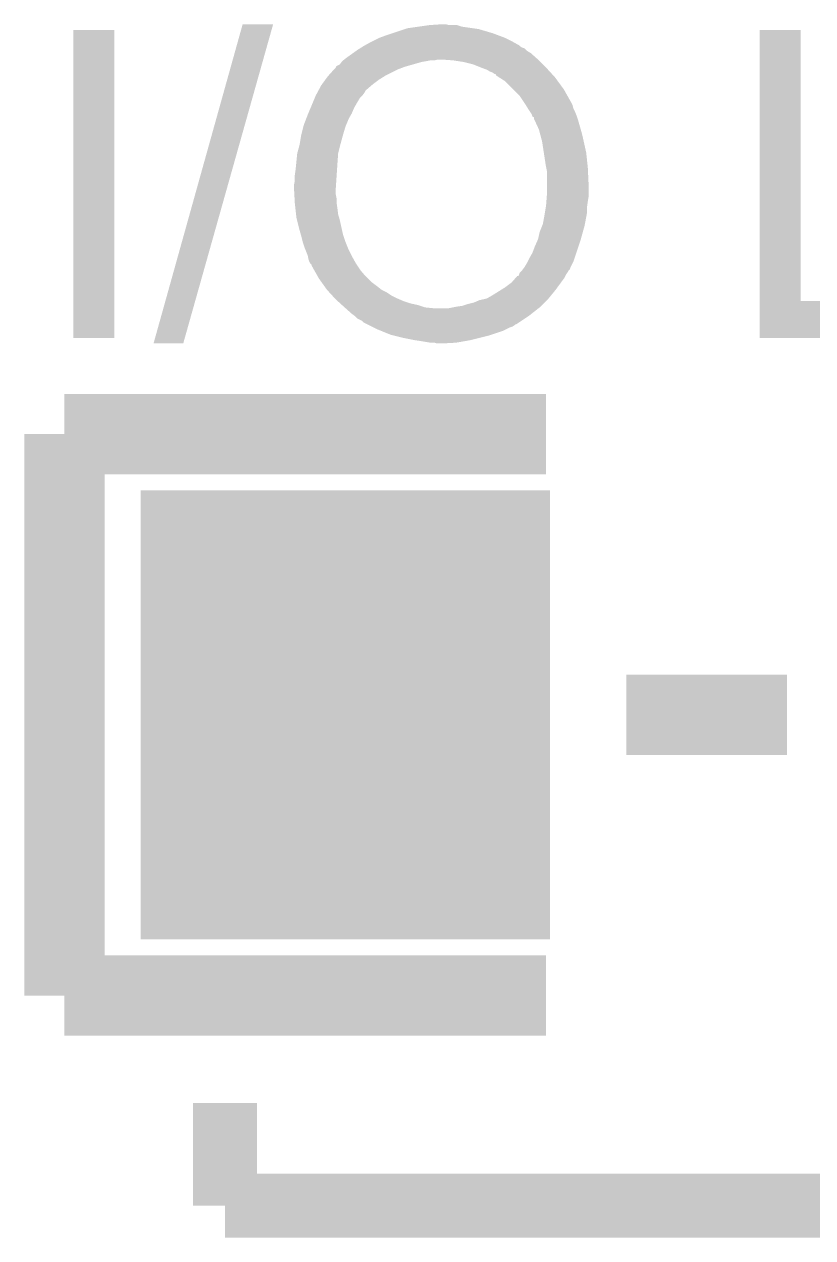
# Model space of a CAD drawing. Extents: x -1.4 to 24.2, y -3.9 to 40.3.
# Drawn here: x 2.845 to 5.339, y -0.386 to 3.457 of the extents above; entities that cross this region are included whole.
import ezdxf

# ---------------------------------------------------------------- set-up
doc = ezdxf.new("R2010")
doc.units = 0
doc.layers.get('0').update_dxf_attribs({"linetype": 'CONTINUOUS'})
doc.layers.add('USBI2CCLICK_V102A_GTO', color=14, linetype='CONTINUOUS')
doc.layers.add('USBI2CCLICK_V102A_GTS', color=12, linetype='CONTINUOUS')

# ---------------------------------------------------------------- blocks, each defined once
blk = doc.blocks.new('RECTANGLE_44')
blk.add_solid([(0.6477, 0.7112), (0.6477, -0.7112), (-0.6477, 0.7112), (-0.6477, -0.7112)])

msp = doc.modelspace()

# ---------------------------------------------------------------- linework, layer by layer
at = {"layer": 'USBI2CCLICK_V102A_GTO'}
for points, const_width in [([(2.9718, 2.159), (4.4958, 2.159)], 0.254), ([(2.9718, 0.381), (2.9718, 2.159)], 0.254), ([(5.3848, 2.159), (6.9088, 2.159)], 0.254), ([(4.7498, 1.27), (5.2578, 1.27)], 0.254), ([(2.9718, 0.381), (4.4958, 0.381)], 0.254), ([(5.3848, 0.381), (6.9088, 0.381)], 0.254), ([(3.4798, -0.28448), (3.4798, 0.04064)], 0.2032), ([(3.4798, -0.28448), (5.7785, -0.28448)], 0.2032)]:
    msp.add_lwpolyline(points, dxfattribs=dict(at, const_width=const_width))
for points in [[(2.99974, 2.463822), (2.99976, 3.439138), (3.129258, 2.463822), (3.12928, 3.439138)], [(2.99976, 3.439138), (2.999762, 3.43916), (3.12928, 3.439138), (2.999762, 3.43916)], [(3.253746, 2.446048), (3.53569, 3.456912), (3.347708, 2.446048), (3.632194, 3.456912)], [(3.53569, 3.456912), (3.535698, 3.45694), (3.632194, 3.456912), (3.535698, 3.45694)], [(3.967482, 3.41376), (3.99542, 3.42392), (4.36626, 3.41376), (4.339172, 3.42392)], [(3.99542, 3.42392), (4.010666, 3.429002), (4.339172, 3.42392), (4.32562, 3.429002)], [(4.010666, 3.429002), (4.04876, 3.4417), (4.32562, 3.429002), (4.282442, 3.4417)], [(4.04876, 3.4417), (4.056382, 3.44424), (4.282442, 3.4417), (4.264662, 3.44424)], [(4.056382, 3.44424), (4.09194, 3.44932), (4.264662, 3.44424), (4.229102, 3.44932)], [(4.09194, 3.44932), (4.127486, 3.454398), (4.229102, 3.44932), (4.213862, 3.454398)], [(4.127486, 3.454398), (4.1275, 3.4544), (4.213862, 3.454398), (4.188462, 3.4544)], [(4.1275, 3.4544), (4.165598, 3.45694), (4.188462, 3.4544), (4.178302, 3.45694)], [(5.171442, 2.58064), (5.17146, 3.439138), (5.301002, 2.58064), (5.30098, 3.439138)], [(5.17146, 3.439138), (5.171462, 3.43916), (5.30098, 3.439138), (5.171462, 3.43916)], [(3.907022, 3.380736), (3.911092, 3.38328), (4.427222, 3.380736), (4.4196, 3.38328)], [(3.911092, 3.38328), (3.91922, 3.388358), (4.4196, 3.38328), (4.411984, 3.388358)], [(3.91922, 3.388358), (3.919222, 3.38836), (4.411984, 3.388358), (4.41198, 3.38836)], [(3.919222, 3.38836), (3.92379, 3.390898), (4.41198, 3.38836), (4.40944, 3.390898)], [(3.92379, 3.390898), (3.94208, 3.40106), (4.40944, 3.390898), (4.391152, 3.40106)], [(3.94208, 3.40106), (3.94716, 3.4036), (4.391152, 3.40106), (4.38658, 3.4036)], [(3.94716, 3.4036), (3.967482, 3.41376), (4.38658, 3.4036), (4.36626, 3.41376)], [(3.853814, 3.34264), (3.856988, 3.34518), (4.142742, 3.34264), (4.152902, 3.34518)], [(3.856988, 3.34518), (3.86334, 3.35026), (4.4704, 3.34518), (4.464686, 3.35026)], [(3.86334, 3.35026), (3.884672, 3.365498), (4.464686, 3.35026), (4.447542, 3.365498)], [(3.884672, 3.365498), (3.89534, 3.373118), (4.447542, 3.365498), (4.434842, 3.373118)], [(3.89534, 3.373118), (3.8989, 3.37566), (4.434842, 3.373118), (4.4323, 3.37566)], [(3.8989, 3.37566), (3.907022, 3.380736), (4.4323, 3.37566), (4.427222, 3.380736)], [(4.20116, 3.34264), (4.1656, 3.34518), (4.47294, 3.34264), (4.4704, 3.34518)], [(3.807204, 3.294378), (3.825494, 3.3147), (3.9878, 3.294378), (4.02844, 3.3147)], [(3.825494, 3.3147), (3.82778, 3.31724), (4.02844, 3.3147), (4.035214, 3.31724)], [(3.82778, 3.31724), (3.830322, 3.319784), (4.035214, 3.31724), (4.041998, 3.319784)], [(3.830322, 3.319784), (3.83159, 3.322318), (4.041998, 3.319784), (4.048758, 3.322318)], [(3.83159, 3.322318), (3.832866, 3.324862), (4.048758, 3.322318), (4.05766, 3.324862)], [(3.832866, 3.324862), (3.84302, 3.329944), (4.05766, 3.324862), (4.075446, 3.329944)], [(3.84302, 3.329944), (3.848734, 3.33756), (4.075446, 3.329944), (4.1021, 3.33756)], [(3.848734, 3.33756), (3.85064, 3.3401), (4.1021, 3.33756), (4.11734, 3.3401)], [(3.85064, 3.3401), (3.850642, 3.340102), (4.11734, 3.3401), (4.11735, 3.340102)], [(3.850642, 3.340102), (3.853814, 3.34264), (4.11735, 3.340102), (4.130042, 3.34264)], [(4.23418, 3.33756), (4.20116, 3.34264), (4.47802, 3.33756), (4.47294, 3.34264)], [(4.264662, 3.329938), (4.23418, 3.33756), (4.485642, 3.329938), (4.47802, 3.33756)], [(4.29006, 3.31978), (4.264662, 3.329938), (4.4958, 3.31978), (4.485642, 3.329938)], [(4.310382, 3.312158), (4.29006, 3.31978), (4.502788, 3.312158), (4.4958, 3.31978)], [(4.318, 3.30708), (4.310382, 3.312158), (4.507442, 3.30708), (4.502788, 3.312158)], [(4.325624, 3.304538), (4.318, 3.30708), (4.509772, 3.304538), (4.507442, 3.30708)], [(3.786444, 3.26644), (3.79753, 3.28168), (3.947158, 3.26644), (3.96748, 3.28168)], [(3.79753, 3.28168), (3.804922, 3.291842), (3.96748, 3.28168), (3.98374, 3.291842)], [(3.804922, 3.291842), (3.807204, 3.294378), (3.98374, 3.291842), (3.9878, 3.294378)], [(4.333244, 3.29946), (4.325624, 3.304538), (4.514428, 3.29946), (4.509772, 3.304538)], [(4.335786, 3.299446), (4.333244, 3.29946), (4.51444, 3.299446), (4.514428, 3.29946)], [(4.338326, 3.29438), (4.335786, 3.299446), (4.519084, 3.29438), (4.51444, 3.299446)], [(4.346308, 3.2893), (4.338326, 3.29438), (4.52374, 3.2893), (4.519084, 3.29438)], [(4.366262, 3.276598), (4.346308, 3.2893), (4.533056, 3.276598), (4.52374, 3.2893)], [(4.39166, 3.2512), (4.366262, 3.276598), (4.551682, 3.2512), (4.533056, 3.276598)], [(3.763644, 3.223262), (3.76682, 3.23088), (3.906522, 3.223262), (3.914138, 3.23088)], [(3.76682, 3.230882), (3.77229, 3.241042), (3.91414, 3.230882), (3.92176, 3.241042)], [(3.76682, 3.23088), (3.76682, 3.230882), (3.914138, 3.23088), (3.91414, 3.230882)], [(3.77229, 3.241042), (3.775024, 3.24612), (3.92176, 3.241042), (3.924302, 3.24612)], [(3.775024, 3.24612), (3.77776, 3.2512), (3.924302, 3.24612), (3.92938, 3.2512)], [(3.77776, 3.2512), (3.7846, 3.263902), (3.92938, 3.2512), (3.944196, 3.263902)], [(3.7846, 3.263902), (3.786444, 3.26644), (3.944196, 3.263902), (3.947158, 3.26644)], [(4.41198, 3.23088), (4.39166, 3.2512), (4.563112, 3.23088), (4.551682, 3.2512)], [(4.425528, 3.21056), (4.41198, 3.23088), (4.57454, 3.21056), (4.563112, 3.23088)], [(3.743536, 3.175), (3.750944, 3.192782), (3.88112, 3.175), (3.88874, 3.192782)], [(3.750944, 3.192782), (3.758352, 3.21056), (3.88874, 3.192782), (3.8989, 3.21056)], [(3.758352, 3.21056), (3.763644, 3.223262), (3.8989, 3.21056), (3.906522, 3.223262)], [(4.42722, 3.20802), (4.425528, 3.21056), (4.575812, 3.20802), (4.57454, 3.21056)], [(4.431984, 3.200398), (4.42722, 3.20802), (4.579622, 3.200398), (4.575812, 3.20802)], [(4.438334, 3.190238), (4.431984, 3.200398), (4.58216, 3.190238), (4.579622, 3.200398)], [(4.43992, 3.1877), (4.438334, 3.190238), (4.58343, 3.1877), (4.58216, 3.190238)], [(3.728722, 3.136902), (3.736536, 3.157222), (3.86283, 3.136902), (3.87096, 3.157222)], [(3.736536, 3.157222), (3.74142, 3.16992), (3.87096, 3.157222), (3.878216, 3.16992)], [(3.74142, 3.16992), (3.743536, 3.175), (3.878216, 3.16992), (3.88112, 3.175)], [(4.445, 3.18008), (4.43992, 3.1877), (4.58724, 3.18008), (4.58343, 3.1877)], [(4.45008, 3.17246), (4.445, 3.18008), (4.59029, 3.17246), (4.58724, 3.18008)], [(4.451778, 3.167382), (4.45008, 3.17246), (4.59232, 3.167382), (4.59029, 3.17246)], [(4.452628, 3.164838), (4.451778, 3.167382), (4.593168, 3.164838), (4.59232, 3.167382)], [(4.4577, 3.162286), (4.452628, 3.164838), (4.59402, 3.162286), (4.593168, 3.164838)], [(4.457702, 3.157216), (4.4577, 3.162286), (4.59571, 3.157216), (4.59402, 3.162286)], [(4.460046, 3.15214), (4.457702, 3.157216), (4.5974, 3.15214), (4.59571, 3.157216)], [(4.472942, 3.1242), (4.460046, 3.15214), (4.605384, 3.1242), (4.5974, 3.15214)], [(3.7211, 3.10642), (3.72745, 3.13182), (3.85318, 3.10642), (3.860798, 3.13182)], [(3.72745, 3.13182), (3.728722, 3.136902), (3.860798, 3.13182), (3.86283, 3.136902)], [(4.474974, 3.11658), (4.472942, 3.1242), (4.60756, 3.11658), (4.605384, 3.1242)], [(4.480392, 3.09626), (4.474974, 3.11658), (4.61264, 3.09626), (4.60756, 3.11658)], [(3.7084, 3.048002), (3.71602, 3.07594), (3.83794, 3.048002), (3.844924, 3.07594)], [(3.71602, 3.07594), (3.716442, 3.07848), (3.844924, 3.07594), (3.84556, 3.07848)], [(3.716442, 3.07848), (3.7211, 3.10642), (3.84556, 3.07848), (3.85318, 3.10642)], [(4.4831, 3.0861), (4.480392, 3.09626), (4.614898, 3.0861), (4.61264, 3.09626)], [(4.488572, 3.050538), (4.4831, 3.0861), (4.6228, 3.050538), (4.614898, 3.0861)], [(3.704842, 3.01244), (3.708398, 3.048), (3.8354, 3.01244), (3.83794, 3.048)], [(3.708398, 3.048), (3.7084, 3.048002), (3.83794, 3.048), (3.83794, 3.048002)], [(4.49326, 3.02006), (4.488572, 3.050538), (4.62601, 3.02006), (4.6228, 3.050538)], [(3.70332, 2.9972), (3.704842, 3.01244), (3.834384, 2.9972), (3.8354, 3.01244)], [(4.4958, 3.00482), (4.49326, 3.02006), (4.627614, 3.00482), (4.62601, 3.02006)], [(4.496308, 3.00228), (4.4958, 3.00482), (4.62788, 3.00228), (4.627614, 3.00482)], [(4.49834, 2.992118), (4.496308, 3.00228), (4.628364, 2.992118), (4.62788, 3.00228)], [(3.69824, 2.948942), (3.70078, 2.961642), (3.831166, 2.948942), (3.832012, 2.961642)], [(3.70078, 2.97942), (3.70332, 2.9972), (3.833198, 2.97942), (3.834384, 2.9972)], [(3.70078, 2.961642), (3.70078, 2.97942), (3.832012, 2.961642), (3.833198, 2.97942)], [(4.49834, 2.94894), (4.49834, 2.992118), (4.63042, 2.94894), (4.628364, 2.992118)], [(3.69824, 2.93624), (3.69824, 2.948942), (3.83032, 2.93624), (3.831166, 2.948942)], [(3.69824, 2.936238), (3.69824, 2.93624), (3.83032, 2.936238), (3.83032, 2.93624)], [(3.699228, 2.918462), (3.69824, 2.936238), (3.83032, 2.918462), (3.83032, 2.936238)], [(4.49834, 2.91592), (4.49834, 2.94894), (4.63042, 2.91592), (4.63042, 2.94894)], [(3.699934, 2.905762), (3.699228, 2.918462), (3.83286, 2.905762), (3.83032, 2.918462)], [(3.70064, 2.893062), (3.699934, 2.905762), (3.83286, 2.893062), (3.83286, 2.905762)], [(3.70078, 2.89052), (3.70064, 2.893062), (3.833224, 2.89052), (3.83286, 2.893062)], [(3.702474, 2.87528), (3.70078, 2.89052), (3.8354, 2.87528), (3.833224, 2.89052)], [(4.494952, 2.877818), (4.4958, 2.8829), (4.62534, 2.877818), (4.626064, 2.8829)], [(4.4958, 2.8829), (4.496776, 2.8956), (4.626064, 2.8829), (4.62788, 2.8956)], [(4.496776, 2.8956), (4.497948, 2.910838), (4.62788, 2.8956), (4.63042, 2.910838)], [(4.497948, 2.910838), (4.49834, 2.91592), (4.63042, 2.910838), (4.63042, 2.91592)], [(3.704732, 2.854962), (3.702474, 2.87528), (3.83794, 2.854962), (3.8354, 2.87528)], [(3.70586, 2.844802), (3.704732, 2.854962), (3.840844, 2.844802), (3.83794, 2.854962)], [(3.707766, 2.83718), (3.70586, 2.844802), (3.84302, 2.83718), (3.840844, 2.844802)], [(4.485638, 2.824478), (4.49072, 2.85242), (4.618672, 2.824478), (4.62391, 2.85242)], [(4.49072, 2.85242), (4.491988, 2.860038), (4.62391, 2.85242), (4.62534, 2.860038)], [(4.491988, 2.860038), (4.494952, 2.877818), (4.62534, 2.860038), (4.62534, 2.877818)], [(3.71602, 2.80416), (3.707766, 2.83718), (3.85036, 2.80416), (3.84302, 2.83718)], [(4.47548, 2.799078), (4.483606, 2.8194), (4.612074, 2.799078), (4.61772, 2.8194)], [(4.483606, 2.8194), (4.485638, 2.824478), (4.61772, 2.8194), (4.618672, 2.824478)], [(3.719648, 2.791462), (3.71602, 2.80416), (3.85318, 2.791462), (3.85036, 2.80416)], [(3.7211, 2.78638), (3.719648, 2.791462), (3.854874, 2.78638), (3.85318, 2.791462)], [(3.725548, 2.768598), (3.7211, 2.78638), (3.8608, 2.768598), (3.854874, 2.78638)], [(3.726182, 2.76606), (3.725548, 2.768598), (3.861816, 2.76606), (3.8608, 2.768598)], [(4.46024, 2.75336), (4.46927, 2.77368), (4.598246, 2.75336), (4.60502, 2.77368)], [(4.46927, 2.77368), (4.470398, 2.776218), (4.60502, 2.77368), (4.605724, 2.776218)], [(4.470398, 2.776218), (4.47548, 2.799078), (4.605724, 2.776218), (4.612074, 2.799078)], [(3.73126, 2.750818), (3.726182, 2.76606), (3.867914, 2.750818), (3.861816, 2.76606)], [(3.734308, 2.7432), (3.73126, 2.750818), (3.87096, 2.7432), (3.867914, 2.750818)], [(3.741418, 2.725422), (3.734308, 2.7432), (3.87985, 2.725422), (3.87096, 2.7432)], [(4.44246, 2.71526), (4.45262, 2.733038), (4.585546, 2.71526), (4.591472, 2.733038)], [(4.45262, 2.733038), (4.46024, 2.75336), (4.591472, 2.733038), (4.598246, 2.75336)], [(3.741928, 2.72288), (3.741418, 2.725422), (3.88112, 2.72288), (3.87985, 2.725422)], [(3.74396, 2.712722), (3.741928, 2.72288), (3.886764, 2.712722), (3.88112, 2.72288)], [(3.7465, 2.705102), (3.74396, 2.712722), (3.890998, 2.705102), (3.886764, 2.712722)], [(3.749038, 2.700024), (3.7465, 2.705102), (3.89382, 2.700024), (3.890998, 2.705102)], [(3.749044, 2.700018), (3.749038, 2.700024), (3.893822, 2.700018), (3.89382, 2.700024)], [(3.754114, 2.694946), (3.749044, 2.700018), (3.897204, 2.694946), (3.893822, 2.700018)], [(3.75412, 2.692406), (3.754114, 2.694946), (3.898898, 2.692406), (3.897204, 2.694946)], [(3.762694, 2.67716), (3.75412, 2.692406), (3.90906, 2.67716), (3.898898, 2.692406)], [(4.42722, 2.68732), (4.43484, 2.700022), (4.57327, 2.68732), (4.57962, 2.700022)], [(4.43484, 2.700022), (4.437378, 2.7051), (4.57962, 2.700022), (4.58216, 2.7051)], [(4.437378, 2.7051), (4.44246, 2.71526), (4.58216, 2.7051), (4.585546, 2.71526)], [(3.772694, 2.65938), (3.762694, 2.67716), (3.9243, 2.65938), (3.90906, 2.67716)], [(3.776978, 2.65176), (3.772694, 2.65938), (3.931922, 2.65176), (3.9243, 2.65938)], [(3.784236, 2.641602), (3.776978, 2.65176), (3.94208, 2.641602), (3.931922, 2.65176)], [(4.391024, 2.64414), (4.399914, 2.6543), (4.5466, 2.64414), (4.554218, 2.6543)], [(4.399914, 2.6543), (4.404354, 2.659374), (4.554218, 2.6543), (4.556756, 2.659374)], [(4.404354, 2.659374), (4.406894, 2.65938), (4.556756, 2.659374), (4.556758, 2.65938)], [(4.406894, 2.65938), (4.409436, 2.661918), (4.556758, 2.65938), (4.558028, 2.661918)], [(4.409436, 2.661918), (4.410284, 2.664458), (4.558028, 2.661918), (4.5593, 2.664458)], [(4.410284, 2.664458), (4.41198, 2.669536), (4.5593, 2.664458), (4.562684, 2.669536)], [(4.41198, 2.669536), (4.414518, 2.672078), (4.562684, 2.669536), (4.564378, 2.672078)], [(4.414518, 2.672078), (4.419594, 2.677156), (4.564378, 2.672078), (4.566918, 2.677156)], [(4.419594, 2.677156), (4.419598, 2.67716), (4.566918, 2.677156), (4.56692, 2.67716)], [(4.419598, 2.67716), (4.423404, 2.682234), (4.56692, 2.67716), (4.571994, 2.682234)], [(4.423404, 2.682234), (4.42531, 2.684776), (4.571994, 2.682234), (4.572, 2.684776)], [(4.42531, 2.684776), (4.42722, 2.68732), (4.572, 2.684776), (4.57327, 2.68732)], [(3.795124, 2.62636), (3.784236, 2.641602), (3.9624, 2.62636), (3.94208, 2.641602)], [(3.80238, 2.6162), (3.795124, 2.62636), (3.9751, 2.6162), (3.9624, 2.62636)], [(3.809366, 2.60858), (3.80238, 2.6162), (3.990338, 2.60858), (3.9751, 2.6162)], [(4.32562, 2.59842), (4.354068, 2.6162), (4.511732, 2.59842), (4.52628, 2.6162)], [(4.354068, 2.6162), (4.36626, 2.62382), (4.52628, 2.6162), (4.53182, 2.62382)], [(4.36626, 2.62382), (4.386578, 2.639058), (4.53182, 2.62382), (4.542904, 2.639058)], [(4.386578, 2.639058), (4.391024, 2.64414), (4.542904, 2.639058), (4.5466, 2.64414)], [(3.818678, 2.598422), (3.809366, 2.60858), (4.005578, 2.598422), (3.990338, 2.60858)], [(3.827992, 2.58826), (3.818678, 2.598422), (4.0259, 2.58826), (4.005578, 2.598422)], [(3.83032, 2.58572), (3.827992, 2.58826), (4.031828, 2.58572), (4.0259, 2.58826)], [(3.835908, 2.58064), (3.83032, 2.58572), (4.043682, 2.58064), (4.031828, 2.58572)], [(3.844288, 2.573022), (3.835908, 2.58064), (4.06654, 2.573022), (4.043682, 2.58064)], [(4.246882, 2.57048), (4.267198, 2.57556), (4.48564, 2.57048), (4.49072, 2.57556)], [(4.267198, 2.57556), (4.284978, 2.583178), (4.49072, 2.57556), (4.498338, 2.583178)], [(4.284978, 2.583178), (4.307836, 2.588258), (4.498338, 2.583178), (4.503418, 2.588258)], [(4.307836, 2.588258), (4.307842, 2.588262), (4.503418, 2.588258), (4.503422, 2.588262)], [(4.307842, 2.588262), (4.32562, 2.59842), (4.503422, 2.588262), (4.511732, 2.59842)], [(5.17144, 2.463822), (5.171442, 2.580618), (5.781018, 2.463822), (5.78104, 2.580618)], [(5.171442, 2.580618), (5.171442, 2.58064), (5.78104, 2.580618), (5.301002, 2.58064)], [(3.849878, 2.56794), (3.844288, 2.573022), (4.089398, 2.56794), (4.06654, 2.573022)], [(3.858258, 2.560322), (3.849878, 2.56794), (4.112258, 2.560322), (4.089398, 2.56794)], [(3.85826, 2.56032), (3.858258, 2.560322), (4.112278, 2.56032), (4.112258, 2.560322)], [(3.861118, 2.55778), (3.85826, 2.56032), (4.13766, 2.55778), (4.112278, 2.56032)], [(3.88112, 2.54), (3.861118, 2.55778), (4.449618, 2.54), (4.472246, 2.55778)], [(3.891278, 2.53238), (3.88112, 2.54), (4.43992, 2.53238), (4.449618, 2.54)], [(4.188458, 2.55778), (4.201148, 2.560318), (4.472246, 2.55778), (4.475478, 2.560318)], [(4.201148, 2.560318), (4.213862, 2.56286), (4.475478, 2.560318), (4.47802, 2.56286)], [(4.213862, 2.56286), (4.231638, 2.5654), (4.47802, 2.56286), (4.48056, 2.5654)], [(4.231638, 2.5654), (4.246882, 2.57048), (4.48056, 2.5654), (4.48564, 2.57048)], [(3.8989, 2.524762), (3.891278, 2.53238), (4.42849, 2.524762), (4.43992, 2.53238)], [(3.914136, 2.517142), (3.8989, 2.524762), (4.41706, 2.517142), (4.42849, 2.524762)], [(3.91922, 2.512062), (3.914136, 2.517142), (4.409438, 2.512062), (4.41706, 2.517142)], [(3.929384, 2.50698), (3.91922, 2.512062), (4.401816, 2.50698), (4.409438, 2.512062)], [(3.929396, 2.506974), (3.929384, 2.50698), (4.399274, 2.506974), (4.401816, 2.50698)], [(3.934464, 2.50444), (3.929396, 2.506974), (4.39674, 2.50444), (4.399274, 2.506974)], [(3.944622, 2.49936), (3.934464, 2.50444), (4.38912, 2.49936), (4.39674, 2.50444)], [(3.949702, 2.49682), (3.944622, 2.49936), (4.3815, 2.49682), (4.38912, 2.49936)], [(3.129258, 2.4638), (2.99974, 2.463822), (3.129258, 2.4638), (3.129258, 2.463822)], [(3.95986, 2.49174), (3.949702, 2.49682), (4.371338, 2.49174), (4.3815, 2.49682)], [(3.972198, 2.48666), (3.95986, 2.49174), (4.361178, 2.48666), (4.371338, 2.49174)], [(4.003038, 2.473962), (3.972198, 2.48666), (4.32308, 2.473962), (4.361178, 2.48666)], [(4.013198, 2.471422), (4.003038, 2.473962), (4.31546, 2.471422), (4.32308, 2.473962)], [(4.04368, 2.4638), (4.013198, 2.471422), (4.284976, 2.4638), (4.31546, 2.471422)], [(4.081782, 2.45618), (4.04368, 2.4638), (4.2545, 2.45618), (4.284976, 2.4638)], [(5.781018, 2.4638), (5.17144, 2.463822), (5.781018, 2.4638), (5.781018, 2.463822)], [(3.347702, 2.44602), (3.253746, 2.446048), (3.347702, 2.44602), (3.347708, 2.446048)], [(4.09956, 2.45364), (4.081782, 2.45618), (4.240106, 2.45364), (4.2545, 2.45618)], [(4.130038, 2.44856), (4.09956, 2.45364), (4.21132, 2.44856), (4.240106, 2.45364)], [(4.150358, 2.446022), (4.142736, 2.44856), (4.165636, 2.446022), (4.21132, 2.44856)], [(4.165602, 2.44602), (4.150358, 2.446022), (4.165602, 2.44602), (4.165636, 2.446022)]]:
    msp.add_solid(points, dxfattribs=at)

# ---------------------------------------------------------------- block references
at = {"layer": 'USBI2CCLICK_V102A_GTS'}
msp.add_blockref('RECTANGLE_44', (3.8608, 1.27), dxfattribs=at)

doc.saveas('drawing.dxf')
